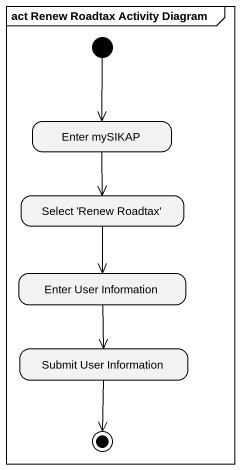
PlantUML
@startuml
mainframe act Renew Roadtax Activity Diagram
hide empty description
state "Enter mySIKAP" as Enter_mySIKAP
state "Select 'Renew Roadtax'" as Select_Renew_Roadtax
state "Enter User Information" as Enter_User_Information
state "Submit User Information" as Submit_User_Information
[*] --> Enter_mySIKAP
Enter_mySIKAP --> Select_Renew_Roadtax
Select_Renew_Roadtax --> Enter_User_Information
Enter_User_Information --> Submit_User_Information
Submit_User_Information --> [*]
@enduml
